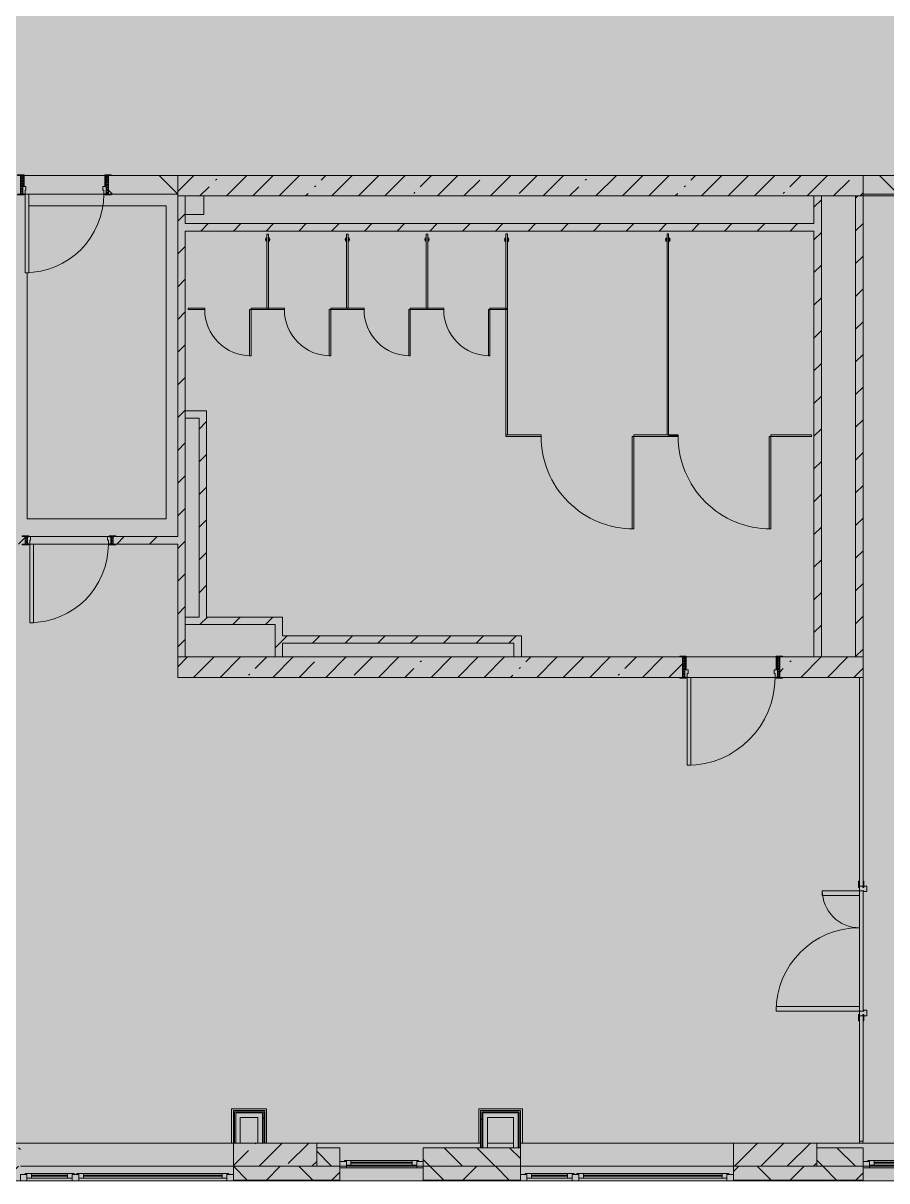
# Model space of a CAD drawing. Header units: millimetres. Extents: x 81632 to 272167, y -8553 to 29000.
# Drawn here: x 255221 to 264548, y -258 to 12246 of the extents above; entities that cross this region are included whole.
import ezdxf

# ---------------------------------------------------------------- set-up
doc = ezdxf.new("R2010")
doc.units = ezdxf.units.MM
for name, color, linetype, lineweight, true_color in [('A-DETL-1', 7, 'Continuous', 5, 0x737373), ('A-DOOR-4', 7, 'Continuous', 5, 0xb7b7b7), ('A-DOOR-5', 7, 'Continuous', 5, 0xe2e2e2), ('A-DOOR-6', 7, 'Continuous', 5, 0xaaaaaa), ('A-DOOR-8', 7, 'Continuous', 5, 0x737373), ('A-DOOR-FRAM-4', 7, 'Continuous', 5, 0xe2e2e2), ('A-DOOR-FRAM-5', 7, 'Continuous', 5, 0xb7b7b7), ('A-DOOR-FRAM-6', 7, 'Continuous', 5, 0xaaaaaa), ('A-FLOR-2', 7, 'Continuous', 5, 0xb7b7b7), ('A-GENM-1', 7, 'Continuous', 5, 0x737373), ('A-GENM-2', 7, 'Continuous', 5, 0xe2ddcd), ('A-GLAZ-2', 7, 'Continuous', 5, 0x737373), ('A-WALL-3', 7, 'Continuous', 5, 0x737373), ('A-WALL-4', 7, 'Continuous', 9, 0x737373), ('I-WALL-1', 7, 'Continuous', 5, 0xe7e7e7), ('I-WALL-4', 7, 'Continuous', 5, 0x737373), ('S-COLS-2', 7, 'Continuous', 5, 0x737373)]:
    doc.layers.add(name, color=color, linetype=linetype, lineweight=lineweight, true_color=true_color)
doc.layers.add('A-DETL-GENF-1', color=7, linetype='Continuous', lineweight=9, true_color=0xc0c0c0, transparency=0.4)
for name, color, linetype, lineweight in [('A-WALL-2', 7, 'Continuous', 5), ('I-WALL-3', 7, 'Continuous', 5), ('S-COLS-1', 7, 'Continuous', 5)]:
    doc.layers.add(name, color=color, linetype=linetype, lineweight=lineweight)
pattern_1 = [(45, (144961.33, 0), (-176.7767, 176.7767), [])]
pattern_2 = [(45, (144961.33, 0), (-285.1231, 285.1231), []), (45, (145246.45, 0), (-285.1231, 285.1231), [504.031, -100.806, 16.764, -84.042])]
pattern_3 = [(45, (144961.3, 0), (-530.33, 530.33), []), (135, (144961.3, 0), (-530.33, -530.33), [])]

# ---------------------------------------------------------------- blocks, each defined once
blk = doc.blocks.new('120_Окно_СКБ_1Ст - 120_Окно_СКБ_1Ст 900х2500_h_ с форточкой-22876038-2_6_3_птичка')
at = {"layer": 'A-GLAZ-2'}
for p, q in [((-450, -127), (-450, -57)), ((-450, -57), (-380, -57)), ((450, -57), (-450, -57)), ((-380, -57), (-380, -127)), ((380, -87), (-380, -87)), ((-380, -87), (-380, -127)), ((-330, -137), (-330, -87)), ((-330, -107), (330, -107)), ((330, -117), (-330, -117)), ((330, -137), (330, -87)), ((380, -127), (380, -57)), ((380, -57), (450, -57)), ((380, -127), (380, -87)), ((450, -57), (450, -127)), ((-380, -127), (-450, -127)), ((-450, -127), (-400, -127)), ((-380, -127), (-400, -127)), ((-400, -127), (-400, -137)), ((-400, -137), (400, -137)), ((400, -137), (-400, -137)), ((450, -127), (380, -127)), ((400, -127), (380, -127)), ((400, -127), (450, -127)), ((400, -137), (400, -127))]:
    blk.add_line(p, q, dxfattribs=at)
blk = doc.blocks.new('120_Окно_СКБ_2Ст_Фрамуга сверху - 120_Окно_СКБ_2Ст_2300х2500_h_ ДОО-22877051-2_6_3_птичка')
at = {"layer": 'A-GLAZ-2'}
for p, q in [((-1150, 13), (-1150, 83)), ((-1150, 83), (-1080, 83)), ((1150, 83), (-1150, 83)), ((-1080, 13), (-1150, 13)), ((-1150, 13), (-1100, 13)), ((-1080, 13), (-1100, 13)), ((-1100, 13), (-1100, 3)), ((-1100, 3), (540, 3)), ((540, 3), (-1100, 3)), ((-1080, 83), (-1080, 13)), ((-1080, 83), (1080, 83)), ((520, 53), (-1080, 53)), ((-1080, 53), (-1080, 13)), ((-1030, 3), (-1030, 53)), ((-1030, 33), (470, 33)), ((470, 23), (-1030, 23)), ((470, 3), (470, 53)), ((520, 13), (520, 83)), ((520, 83), (590, 83)), ((520, 13), (520, 53)), ((590, 13), (520, 13)), ((540, 13), (520, 13)), ((540, 13), (570, 13)), ((540, 13), (570, 13)), ((540, 3), (540, 13)), ((590, 13), (570, 13)), ((570, 13), (570, 3)), ((570, 3), (1100, 3)), ((1100, 3), (570, 3)), ((590, 83), (590, 13)), ((1080, 53), (590, 53)), ((590, 53), (590, 13)), ((640, 3), (640, 53)), ((640, 33), (1030, 33)), ((1030, 23), (640, 23)), ((1030, 3), (1030, 53)), ((1080, 13), (1080, 83)), ((1080, 83), (1150, 83)), ((1080, 13), (1080, 53)), ((1150, 13), (1080, 13)), ((1100, 13), (1080, 13)), ((1100, 13), (1150, 13)), ((1100, 3), (1100, 13)), ((1150, 83), (1150, 13))]:
    blk.add_line(p, q, dxfattribs=at)
blk = doc.blocks.new('120_Окно_СКБ_1Ст - 120_Окно_СКБ_1Ст 900х2500_h_ с форточкой-22876796-2_6_3_птичка')
at = {"layer": 'A-GLAZ-2'}
for p, q in [((-450, -127), (-450, -57)), ((-450, -57), (-380, -57)), ((450, -57), (-450, -57)), ((-380, -57), (-380, -127)), ((380, -87), (-380, -87)), ((-380, -87), (-380, -127)), ((-330, -137), (-330, -87)), ((-330, -107), (330, -107)), ((330, -117), (-330, -117)), ((330, -137), (330, -87)), ((380, -127), (380, -57)), ((380, -57), (450, -57)), ((380, -127), (380, -87)), ((450, -57), (450, -127)), ((-380, -127), (-450, -127)), ((-450, -127), (-400, -127)), ((-380, -127), (-400, -127)), ((-400, -127), (-400, -137)), ((-400, -137), (400, -137)), ((400, -137), (-400, -137)), ((450, -127), (380, -127)), ((400, -127), (380, -127)), ((400, -127), (450, -127)), ((400, -137), (400, -127))]:
    blk.add_line(p, q, dxfattribs=at)
blk = doc.blocks.new('110_Дверь_СКБ_1Ст_Внутренняя1 - Д-7а_л__950x2100h_Туалет-V76-2_6_3_птичка')
at = {"layer": 'A-DOOR-5'}
h = blk.add_hatch(color=256, dxfattribs=at)
h.paths.add_polyline_path([(487.5, 110), (487.5, 70), (477.5, 70), (477.5, 30), (512.5, 30), (512.5, 110)])
h.paths.add_polyline_path([(-462.5, 110), (-487.5, 110), (-487.5, 30), (-452.5, 30), (-452.5, 70), (-462.5, 70)])
at = {"layer": 'A-DOOR-6'}
h = blk.add_hatch(dxfattribs=at)
h.set_pattern_fill('FP_11', color=256, style=0, pattern_type=2)
h.set_pattern_definition([(135, (1776.41, 174.685), (-14.14214, -14.14214), []), (225, (1776.41, 174.685), (14.14214, -14.14214), [])])
h.paths.add_polyline_path([(537.5, 110), (512.5, 110), (512.5, -110), (537.5, -110)])
at = {"layer": 'A-DOOR-FRAM-4'}
for points in [[(447.5, 1060), (447.5, 110), (487.5, 110), (487.5, 1060)], [(-542.5, 118), (-542.5, 110), (-472.5, 110), (-472.5, 118)], [(-472.5, 30), (-487.5, 30), (-487.5, -110), (-472.5, -110)], [(567.5, 118), (497.5, 118), (497.5, 110), (567.5, 110)], [(512.5, 30), (497.5, 30), (497.5, -110), (512.5, -110)], [(-542.5, -110), (-542.5, -118), (-472.5, -118), (-472.5, -110)], [(567.5, -110), (497.5, -110), (497.5, -118), (567.5, -118)]]:
    blk.add_hatch(color=256, dxfattribs=at).paths.add_polyline_path(points)
at = {"layer": 'A-DOOR-FRAM-6'}
h = blk.add_hatch(dxfattribs=at)
h.set_pattern_fill('FP_12', color=256, style=0, pattern_type=2)
h.set_pattern_definition([(45, (-346.384, 174.685), (-14.1421, 14.1421), []), (135, (-346.384, 174.685), (-14.1421, -14.1421), [])])
h.paths.add_polyline_path([(-487.5, 110), (-512.5, 110), (-512.5, -110), (-487.5, -110)])
at = {"layer": 'A-DOOR-4'}
for p, q in [((487.5, 1060), (447.5, 1060)), ((447.5, 1060), (447.5, 110)), ((487.5, 110), (487.5, 1060)), ((447.5, 110), (487.5, 110))]:
    blk.add_line(p, q, dxfattribs=at)
blk.add_arc((487.5, 110), 950, 90, 180, dxfattribs=at)
at = {"layer": 'A-DOOR-FRAM-5'}
for p, q in [((-472.5, 118), (-542.5, 118)), ((-542.5, 118), (-542.5, 110)), ((-542.5, 110), (-472.5, 110)), ((-487.5, 110), (-512.5, 110)), ((-512.5, 110), (-512.5, -110)), ((-462.5, 110), (-487.5, 110)), ((-487.5, 110), (-487.5, 30)), ((-487.5, -110), (-487.5, 110)), ((-472.5, 110), (-487.5, 110)), ((-487.5, 110), (-487.5, 109)), ((-487.5, 109), (-472.5, 109)), ((-487.5, 30), (-452.5, 30)), ((-472.5, 30), (-487.5, 30)), ((-487.5, 30), (-487.5, -110)), ((-472.5, 110), (-472.5, 118)), ((-472.5, 109), (-472.5, 110)), ((-472.5, -110), (-472.5, 30)), ((-462.5, 70), (-462.5, 110)), ((-452.5, 70), (-462.5, 70)), ((-452.5, 30), (-452.5, 70)), ((487.5, 70), (477.5, 70)), ((477.5, 70), (477.5, 30)), ((477.5, 30), (512.5, 30)), ((487.5, 110), (487.5, 70)), ((512.5, 110), (487.5, 110)), ((567.5, 118), (497.5, 118)), ((497.5, 118), (497.5, 110)), ((512.5, 110), (497.5, 110)), ((497.5, 110), (497.5, 109)), ((497.5, 110), (567.5, 110)), ((497.5, 109), (512.5, 109)), ((512.5, 30), (497.5, 30)), ((497.5, 30), (497.5, -110)), ((512.5, 30), (512.5, 110)), ((537.5, 110), (512.5, 110)), ((512.5, 110), (512.5, -110)), ((512.5, 109), (512.5, 110)), ((512.5, -110), (512.5, 30)), ((537.5, -110), (537.5, 110)), ((567.5, 110), (567.5, 118)), ((-472.5, -110), (-542.5, -110)), ((-542.5, -110), (-542.5, -118)), ((-542.5, -118), (-472.5, -118)), ((-512.5, -110), (-487.5, -110)), ((-487.5, -110), (-472.5, -110)), ((-472.5, -118), (-472.5, -110)), ((497.5, -110), (512.5, -110)), ((567.5, -110), (497.5, -110)), ((497.5, -110), (497.5, -118)), ((497.5, -118), (567.5, -118)), ((512.5, -110), (537.5, -110)), ((567.5, -118), (567.5, -110))]:
    blk.add_line(p, q, dxfattribs=at)
blk = doc.blocks.new('110_Дверь_СКБ_1Ст_Внутренняя1 - Д-8 950x2100h_охрана-V34-2_6_3_птичка')
at = {"layer": 'A-DOOR-5'}
h = blk.add_hatch(color=256, dxfattribs=at)
h.paths.add_polyline_path([(437, 100), (437, 60), (427, 60), (427, 20), (462, 20), (462, 100)])
h.paths.add_polyline_path([(-413, 100), (-438, 100), (-438, 20), (-403, 20), (-403, 60), (-413, 60)])
at = {"layer": 'A-DOOR-6'}
h = blk.add_hatch(dxfattribs=at)
h.set_pattern_fill('FP_6', color=256, style=0, pattern_type=2)
h.set_pattern_definition([(135, (1826.41, 164.685), (-14.14214, -14.14214), []), (225, (1826.41, 164.685), (14.14214, -14.14214), [])])
h.paths.add_polyline_path([(487, 100), (462, 100), (462, -100), (487, -100)])
at = {"layer": 'A-DOOR-FRAM-4'}
for points in [[(397, 950), (397, 100), (437, 100), (437, 950)], [(-493, 108), (-493, 100), (-423, 100), (-423, 108)], [(-423, 20), (-438, 20), (-438, -100), (-423, -100)], [(502, 108), (447, 108), (447, 100), (517, 100), (517, 108)], [(462, 20), (447, 20), (447, -100), (462, -100)], [(-493, -100), (-493, -108), (-423, -108), (-423, -100)], [(517, -100), (447, -100), (447, -108), (517, -108)]]:
    blk.add_hatch(color=256, dxfattribs=at).paths.add_polyline_path(points)
at = {"layer": 'A-DOOR-FRAM-6'}
h = blk.add_hatch(dxfattribs=at)
h.set_pattern_fill('FP_7', color=256, style=0, pattern_type=2)
h.set_pattern_definition([(45, (-296.384, 164.685), (-14.1421, 14.1421), []), (135, (-296.384, 164.685), (-14.1421, -14.1421), [])])
h.paths.add_polyline_path([(-438, 100), (-463, 100), (-463, -100), (-438, -100)])
at = {"layer": 'A-DOOR-4'}
for p, q in [((437, 950), (397, 950)), ((397, 950), (397, 100)), ((437, 100), (437, 950)), ((397, 100), (437, 100))]:
    blk.add_line(p, q, dxfattribs=at)
blk.add_arc((437, 100), 850, 90, 180, dxfattribs=at)
at = {"layer": 'A-DOOR-FRAM-5'}
for p, q in [((-423, 108), (-493, 108)), ((-493, 108), (-493, 100)), ((-493, 100), (-423, 100)), ((-438, 100), (-463, 100)), ((-463, 100), (-463, -100)), ((-413, 100), (-438, 100)), ((-438, 100), (-438, 20)), ((-438, -100), (-438, 100)), ((-423, 100), (-438, 100)), ((-438, 100), (-438, 99)), ((-438, 99), (-423, 99)), ((-438, 20), (-403, 20)), ((-423, 20), (-438, 20)), ((-438, 20), (-438, -100)), ((-423, 100), (-423, 108)), ((-423, 99), (-423, 100)), ((-423, -100), (-423, 20)), ((-413, 60), (-413, 100)), ((-403, 60), (-413, 60)), ((-403, 20), (-403, 60)), ((437, 60), (427, 60)), ((427, 60), (427, 20)), ((427, 20), (462, 20)), ((437, 100), (437, 60)), ((462, 100), (437, 100)), ((517, 108), (447, 108)), ((447, 108), (447, 100)), ((462, 100), (447, 100)), ((447, 100), (447, 99)), ((447, 100), (517, 100)), ((447, 99), (462, 99)), ((462, 20), (447, 20)), ((447, 20), (447, -100)), ((462, 20), (462, 100)), ((487, 100), (462, 100)), ((462, 100), (462, -100)), ((462, 99), (462, 100)), ((462, -100), (462, 20)), ((487, -100), (487, 100)), ((517, 100), (517, 108)), ((-423, -100), (-493, -100)), ((-493, -100), (-493, -108)), ((-493, -108), (-423, -108)), ((-463, -100), (-438, -100)), ((-438, -100), (-423, -100)), ((-423, -108), (-423, -100)), ((447, -100), (462, -100)), ((517, -100), (447, -100)), ((447, -100), (447, -108)), ((447, -108), (517, -108)), ((462, -100), (487, -100)), ((517, -108), (517, -100))]:
    blk.add_line(p, q, dxfattribs=at)
blk = doc.blocks.new('110_Дверь_СКБ_1Ст_Внутренняя1 - Д-8 950x2100h_охрана-V79-2_6_3_птичка')
at = {"layer": 'A-DOOR-5'}
h = blk.add_hatch(color=256, dxfattribs=at)
h.paths.add_polyline_path([(437, 40), (437, 0), (427, 0), (427, -40), (462, -40), (462, 40)])
h.paths.add_polyline_path([(-413, 40), (-438, 40), (-438, -40), (-403, -40), (-403, 0), (-413, 0)])
at = {"layer": 'A-DOOR-6'}
h = blk.add_hatch(dxfattribs=at)
h.set_pattern_fill('FP_15', color=256, style=0, pattern_type=2)
h.set_pattern_definition([(135, (1826.41, 104.685), (-14.14214, -14.14214), []), (225, (1826.41, 104.685), (14.14214, -14.14214), [])])
h.paths.add_polyline_path([(487, 40), (462, 40), (462, -40), (487, -40)])
at = {"layer": 'A-DOOR-FRAM-4'}
for points in [[(397, 890), (397, 40), (437, 40), (437, 890)], [(-493, 48), (-493, 40), (-423, 40), (-423, 48)], [(517, 48), (447, 48), (447, 40), (517, 40)], [(-423, -40), (-493, -40), (-493, -48), (-423, -48)], [(447, -40), (447, -48), (517, -48), (517, -40)]]:
    blk.add_hatch(color=256, dxfattribs=at).paths.add_polyline_path(points)
at = {"layer": 'A-DOOR-FRAM-6'}
h = blk.add_hatch(dxfattribs=at)
h.set_pattern_fill('FP_16', color=256, style=0, pattern_type=2)
h.set_pattern_definition([(45, (-296.384, 104.685), (-14.1421, 14.1421), []), (135, (-296.384, 104.685), (-14.1421, -14.1421), [])])
h.paths.add_polyline_path([(-438, 40), (-463, 40), (-463, -40), (-438, -40)])
at = {"layer": 'A-DOOR-4'}
for p, q in [((437, 890), (397, 890)), ((397, 890), (397, 40)), ((437, 40), (437, 890)), ((397, 40), (437, 40))]:
    blk.add_line(p, q, dxfattribs=at)
blk.add_arc((437, 40), 850, 90, 180, dxfattribs=at)
at = {"layer": 'A-DOOR-FRAM-5'}
for p, q in [((-423, 48), (-493, 48)), ((-493, 48), (-493, 40)), ((-493, 40), (-423, 40)), ((-438, 40), (-463, 40)), ((-463, 40), (-463, -40)), ((-413, 40), (-438, 40)), ((-438, 40), (-438, -40)), ((-438, -40), (-438, 40)), ((-423, 40), (-438, 40)), ((-438, 40), (-438, 39)), ((-438, 39), (-423, 39)), ((-423, 40), (-423, 48)), ((-423, 39), (-423, 40)), ((-413, 0), (-413, 40)), ((-403, 0), (-413, 0)), ((-403, -40), (-403, 0)), ((437, 0), (427, 0)), ((427, 0), (427, -40)), ((437, 40), (437, 0)), ((462, 40), (437, 40)), ((517, 48), (447, 48)), ((447, 48), (447, 40)), ((462, 40), (447, 40)), ((447, 40), (447, 39)), ((447, 40), (517, 40)), ((447, 39), (462, 39)), ((462, -40), (462, 40)), ((487, 40), (462, 40)), ((462, 40), (462, -40)), ((462, 39), (462, 40)), ((487, -40), (487, 40)), ((517, 40), (517, 48)), ((-423, -40), (-493, -40)), ((-493, -40), (-493, -48)), ((-493, -48), (-423, -48)), ((-463, -40), (-438, -40)), ((-423, -39), (-438, -39)), ((-438, -39), (-438, -40)), ((-438, -40), (-403, -40)), ((-438, -40), (-423, -40)), ((-423, -40), (-423, -39)), ((-423, -48), (-423, -40)), ((427, -40), (462, -40)), ((462, -39), (447, -39)), ((447, -39), (447, -40)), ((447, -40), (462, -40)), ((517, -40), (447, -40)), ((447, -40), (447, -48)), ((447, -48), (517, -48)), ((462, -40), (462, -39)), ((462, -40), (487, -40)), ((517, -48), (517, -40))]:
    blk.add_line(p, q, dxfattribs=at)
blk = doc.blocks.new('131_Сантехническая перегородка_Дверь 5 - СД-1-V159-2_6_3_птичка')
at = {"layer": 'A-GENM-2'}
for points in [[(70, 8), (70, -8), (250, -8), (250, 8)], [(750, 8), (750, -8), (930, -8), (930, 8)]]:
    blk.add_hatch(color=256, dxfattribs=at).paths.add_polyline_path(points)
at = {"layer": 'A-DOOR-8'}
for p, q in [((266, 508), (250, 508)), ((250, 8), (250, 508)), ((266, 8), (266, 508)), ((266, 8), (250, 8))]:
    blk.add_line(p, q, dxfattribs=at)
blk.add_arc((250, 8), 500, 360, 90, dxfattribs=at)
at = {"layer": 'A-GENM-1'}
for p, q in [((250, 8), (70, 8)), ((70, 8), (70, -8)), ((250, -8), (250, 8)), ((930, 8), (750, 8)), ((750, 8), (750, -8)), ((930, -8), (930, 8)), ((70, -8), (250, -8)), ((750, -8), (930, -8))]:
    blk.add_line(p, q, dxfattribs=at)
blk = doc.blocks.new('131_Сантехническая перегородка 6 - СП-1-V157-2_6_3_птичка')
at = {"layer": 'A-GENM-2'}
blk.add_hatch(color=256, dxfattribs=at).paths.add_polyline_path([(800, 8), (0, 8), (0, -8), (800, -8)])
at = {"layer": 'A-GENM-1'}
for p, q in [((800, 8), (0, 8)), ((0, 8), (0, -8)), ((800, -8), (800, 8)), ((0, -8), (800, -8))]:
    blk.add_line(p, q, dxfattribs=at)
at = {"layer": 'A-GENM-1', "flags": 128}
for points in [[(71, 8), (71, 9), (71, 9), (70, 9), (70, 10), (70, 10), (69, 11), (69, 11), (68, 12), (68, 12), (67, 12), (67, 13), (66, 13), (66, 13), (65, 14), (65, 14), (64, 14), (64, 14), (63, 14), (62, 15), (62, 15), (61, 15), (61, 15), (60, 15), (59, 15), (59, 15), (58, 15), (58, 15), (57, 15), (56, 15), (56, 15), (55, 15), (55, 15), (54, 14), (54, 14), (53, 14), (52, 14), (52, 13), (51, 13), (51, 13), (50, 13), (50, 12), (49, 12), (49, 11), (48, 11), (48, 11), (48, 10), (47, 10), (47, 9), (46, 9), (46, 8), (46, 8)], [(46, -8), (46, -9), (47, -9), (47, -9), (47, -10), (48, -10), (48, -11), (49, -11), (49, -12), (50, -12), (50, -12), (51, -13), (51, -13), (52, -13), (52, -14), (53, -14), (53, -14), (54, -14), (54, -14), (55, -15), (56, -15), (56, -15), (57, -15), (57, -15), (58, -15), (59, -15), (59, -15), (60, -15), (60, -15), (61, -15), (62, -15), (62, -15), (63, -15), (63, -14), (64, -14), (64, -14), (65, -14), (66, -13), (66, -13), (67, -13), (67, -13), (68, -12), (68, -12), (69, -11), (69, -11), (69, -11), (70, -10), (70, -10), (71, -9), (71, -9), (71, -8), (71, -8)]]:
    blk.add_lwpolyline(points, dxfattribs=at)
at = {"layer": 'A-GENM-1'}
for radius, start, end in [(24.6, 19.9113, 160.0887), (17.6, 45, 135), (17.6, 45, 135), (15.1, 45, 135), (24.6, 199.9113, 340.0887), (17.6, 225, 315), (17.6, 225, 315), (15.1, 225, 315)]:
    blk.add_arc((59, 0), radius, start, end, dxfattribs=at)
blk = doc.blocks.new('131_Сантехническая перегородка 7 - СП-1-V156-2_6_3_птичка')
at = {"layer": 'A-GENM-2'}
blk.add_hatch(color=256, dxfattribs=at).paths.add_polyline_path([(2166, 8), (-4, 8), (-4, -8), (2166, -8)])
at = {"layer": 'A-GENM-1'}
for p, q in [((2166, 8), (-4, 8)), ((-4, 8), (-4, -8)), ((2166, -8), (2166, 8)), ((-4, -8), (2166, -8))]:
    blk.add_line(p, q, dxfattribs=at)
at = {"layer": 'A-GENM-1', "flags": 128}
for points in [[(71, 8), (71, 9), (71, 9), (70, 9), (70, 10), (70, 10), (69, 11), (69, 11), (68, 12), (68, 12), (67, 12), (67, 13), (66, 13), (66, 13), (65, 14), (65, 14), (64, 14), (64, 14), (63, 14), (62, 15), (62, 15), (61, 15), (61, 15), (60, 15), (59, 15), (59, 15), (58, 15), (58, 15), (57, 15), (56, 15), (56, 15), (55, 15), (55, 15), (54, 14), (54, 14), (53, 14), (52, 14), (52, 13), (51, 13), (51, 13), (50, 13), (50, 12), (49, 12), (49, 11), (48, 11), (48, 11), (48, 10), (47, 10), (47, 9), (46, 9), (46, 8), (46, 8)], [(46, -8), (46, -9), (47, -9), (47, -9), (47, -10), (48, -10), (48, -11), (49, -11), (49, -12), (50, -12), (50, -12), (51, -13), (51, -13), (52, -13), (52, -14), (53, -14), (53, -14), (54, -14), (54, -14), (55, -15), (56, -15), (56, -15), (57, -15), (57, -15), (58, -15), (59, -15), (59, -15), (60, -15), (60, -15), (61, -15), (62, -15), (62, -15), (63, -15), (63, -14), (64, -14), (64, -14), (65, -14), (66, -13), (66, -13), (67, -13), (67, -13), (68, -12), (68, -12), (69, -11), (69, -11), (69, -11), (70, -10), (70, -10), (71, -9), (71, -9), (71, -8), (71, -8)]]:
    blk.add_lwpolyline(points, dxfattribs=at)
at = {"layer": 'A-GENM-1'}
for radius, start, end in [(24.6, 19.9113, 160.0887), (17.6, 45, 135), (17.6, 45, 135), (15.1, 45, 135), (24.6, 199.9113, 340.0887), (17.6, 225, 315), (17.6, 225, 315), (15.1, 225, 315)]:
    blk.add_arc((59, 0), radius, start, end, dxfattribs=at)
blk = doc.blocks.new('131_Сантехническая перегородка_Дверь МГН - СД-1-V158-2_6_3_птичка')
at = {"layer": 'A-GENM-2'}
for points in [[(-370, 8), (-370, -8), (10, -8), (10, 8)], [(1010, 8), (1010, -8), (1390, -8), (1390, 8)]]:
    blk.add_hatch(color=256, dxfattribs=at).paths.add_polyline_path(points)
at = {"layer": 'A-DOOR-8'}
for p, q in [((10, 1008), (26, 1008)), ((10, 8), (10, 1008)), ((26, 8), (26, 1008)), ((10, 8), (26, 8))]:
    blk.add_line(p, q, dxfattribs=at)
blk.add_arc((10, 8), 1000, 360, 90, dxfattribs=at)
at = {"layer": 'A-GENM-1'}
for p, q in [((10, 8), (-370, 8)), ((-370, 8), (-370, -8)), ((10, -8), (10, 8)), ((1390, 8), (1010, 8)), ((1010, 8), (1010, -8)), ((1390, -8), (1390, 8)), ((-370, -8), (10, -8)), ((1010, -8), (1390, -8))]:
    blk.add_line(p, q, dxfattribs=at)
blk = doc.blocks.new('131_Сантехническая перегородка_Дверь МГН 2 - СД-1-V160-2_6_3_птичка')
at = {"layer": 'A-GENM-2'}
for points in [[(-430, 8), (-430, -8), (10, -8), (10, 8)], [(1010, 8), (1010, -8), (1110, -8), (1110, 8)]]:
    blk.add_hatch(color=256, dxfattribs=at).paths.add_polyline_path(points)
at = {"layer": 'A-DOOR-8'}
for p, q in [((10, 1008), (26, 1008)), ((10, 8), (10, 1008)), ((26, 8), (26, 1008)), ((10, 8), (26, 8))]:
    blk.add_line(p, q, dxfattribs=at)
blk.add_arc((10, 8), 1000, 360, 90, dxfattribs=at)
at = {"layer": 'A-GENM-1'}
for p, q in [((10, 8), (-430, 8)), ((-430, 8), (-430, -8)), ((10, -8), (10, 8)), ((1110, 8), (1010, 8)), ((1010, 8), (1010, -8)), ((1110, -8), (1110, 8)), ((-430, -8), (10, -8)), ((1010, -8), (1110, -8))]:
    blk.add_line(p, q, dxfattribs=at)
blk = doc.blocks.new('110_Дверь_СКБ_2Ст - Д-5_п__в составе перегородки _не входит в спец__-32680317-2_6_3_птичка')
at = {"layer": 'A-DOOR-5'}
h = blk.add_hatch(color=256, dxfattribs=at)
h.paths.add_polyline_path([(712, -20), (712, 60), (652, 60), (652, 30), (662, 30), (662, -20)])
h.paths.add_polyline_path([(-628, 60), (-688, 60), (-688, -20), (-638, -20), (-638, 30), (-628, 30)])
for points in [[(-588, -420), (-588, -20), (-638, -20), (-638, -420)], [(662, -20), (612, -20), (612, -920), (662, -920)]]:
    blk.add_hatch(color=256, dxfattribs=at).paths.add_polyline_path(points)
at = {"layer": 'A-DOOR-FRAM-4'}
for points in [[(-672, 28), (-742, 28), (-742, 20), (-672, 20)], [(768, 28), (698, 28), (698, 20), (768, 20)], [(-672, -20), (-742, -20), (-742, -28), (-672, -28)], [(768, -20), (698, -20), (698, -28), (768, -28)]]:
    blk.add_hatch(color=256, dxfattribs=at).paths.add_polyline_path(points)
at = {"layer": 'A-DOOR-4'}
for p, q in [((-638, -20), (-588, -20)), ((-638, -420), (-638, -20)), ((-588, -20), (-588, -420)), ((612, -20), (662, -20)), ((612, -920), (612, -20)), ((662, -20), (662, -920)), ((-588, -420), (-638, -420)), ((662, -920), (612, -920))]:
    blk.add_line(p, q, dxfattribs=at)
for centre, radius, start, end in [((-638, -20), 400, 270, 0), ((662, -20), 900, 180, 270)]:
    blk.add_arc(centre, radius, start, end, dxfattribs=at)
at = {"layer": 'A-DOOR-FRAM-5'}
for p, q in [((-742, 28), (-672, 28)), ((-742, 20), (-742, 28)), ((-672, 20), (-742, 20)), ((-688, 60), (-628, 60)), ((-688, -20), (-688, 60)), ((-688, 20), (-672, 20)), ((-688, 19), (-688, 20)), ((-672, 19), (-688, 19)), ((-672, 28), (-672, 20)), ((-672, 20), (-672, 19)), ((-638, 30), (-638, -20)), ((-628, 30), (-638, 30)), ((-628, 60), (-628, 30)), ((652, 60), (712, 60)), ((652, 30), (652, 60)), ((662, 30), (652, 30)), ((662, -20), (662, 30)), ((698, 20), (698, 28)), ((698, 28), (768, 28)), ((698, 19), (698, 20)), ((698, 20), (712, 20)), ((768, 20), (698, 20)), ((712, 19), (698, 19)), ((712, 60), (712, -20)), ((712, 20), (712, 19)), ((768, 28), (768, 20)), ((-742, -20), (-672, -20)), ((-742, -28), (-742, -20)), ((-672, -28), (-742, -28)), ((-638, -20), (-688, -20)), ((-672, -20), (-672, -28)), ((712, -20), (662, -20)), ((698, -28), (698, -20)), ((698, -20), (768, -20)), ((768, -28), (698, -28)), ((768, -20), (768, -28))]:
    blk.add_line(p, q, dxfattribs=at)

msp = doc.modelspace()

# ---------------------------------------------------------------- hatches: boundary and pattern name
at = {"layer": 'A-DETL-GENF-1'}
msp.add_hatch(color=256, dxfattribs=at).paths.add_polyline_path([(265654.7, -258), (270199.3, -258), (270199.3, 21558), (238269.3, 21558), (238269.3, 27348), (229821.3, 27348), (229821.3, 5750), (234163.3, 5750), (234163.3, -258), (264754.3, -258)])
at = {"layer": 'A-WALL-2'}
h = msp.add_hatch(dxfattribs=at)
h.set_pattern_fill('FP_75', color=256, style=0, pattern_type=2)
h.set_pattern_definition([(135, (144961.33, 0), (-176.7767, -176.7767), [])])
h.paths.add_polyline_path([(267791.3, -100), (267791.3, 100), (266991.3, 100), (266991.3, -100), (267455.6, -100)])
h.paths.add_polyline_path([(254849.2, -100), (255191.3, -100), (255191.3, 100), (253891.3, 100), (253891.3, -100), (254398.9, -100)])
h.paths.add_polyline_path([(259541.3, -100), (260591.3, -100), (260591.3, 100), (259541.3, 100)])
h.paths.add_polyline_path([(263853.8, -100), (264291.3, -100), (264291.3, 100), (263791.3, 100), (263791.3, -100)])
h.paths.add_polyline_path([(258391.3, -100), (258641.3, -100), (258641.3, 100), (258391.3, 100)])
h.paths.add_polyline_path([(243143.2, -100), (243991.3, -100), (243991.3, 100), (240641.3, 100), (240641.3, -100), (242242.7, -100)])
h.paths.add_polyline_path([(249791.3, -100), (249791.3, 100), (248741.3, 100), (248741.3, -100)])
h.paths.add_polyline_path([(245791.3, -100), (246691.3, -100), (246691.3, 100), (245791.3, 100)])
h.paths.add_polyline_path([(247645.5, -100), (247841.3, -100), (247841.3, 100), (247591.3, 100), (247591.3, -100)])
h.paths.add_polyline_path([(239741.3, -100), (239741.3, 100), (239491.3, 100), (239491.3, -100), (239541.3, -100)])
h.paths.add_polyline_path([(237691.3, -100), (237691.3, 100), (236891.3, 100), (236891.3, -100), (237290.2, -100)])
h = msp.add_hatch(dxfattribs=at)
h.set_pattern_fill('FP_65', color=256, style=0, pattern_type=2)
h.set_pattern_definition([(45, (144961.33, 0), (-353.5534, 353.5534), []), (135, (144961.33, 0), (-353.5534, -353.5534), [])])
h.paths.add_polyline_path([(265191.3, -250), (266091.3, -250), (266091.3, -100), (265191.3, -100)])
h.paths.add_polyline_path([(266991.3, -250), (267791.3, -250), (267791.3, -100), (266991.3, -100)])
h.paths.add_polyline_path([(269256.6, -250), (270041.3, -250), (270041.3, -100), (268691.3, -100), (268691.3, -250)])
h.paths.add_polyline_path([(260251.9, -250), (260591.3, -250), (260591.3, -100), (259541.3, -100), (259541.3, -250)])
h.paths.add_polyline_path([(262891.3, -250), (264291.3, -250), (264291.3, -100), (262891.3, -100)])
h.paths.add_polyline_path([(254849.2, -250), (255191.3, -250), (255191.3, -100), (253891.3, -100), (253891.3, -250), (253948.7, -250)])
h.paths.add_polyline_path([(257491.3, -250), (258641.3, -250), (258641.3, -100), (257491.3, -100), (257491.3, -151.3)])
h.paths.add_polyline_path([(252091.3, -250), (252991.3, -250), (252991.3, -100), (252091.3, -100)])
h.paths.add_polyline_path([(243143.2, -250), (244891.3, -250), (244891.3, -100), (240641.3, -100), (240641.3, -250), (242242.7, -250)])
h.paths.add_polyline_path([(238591.3, -250), (239741.3, -250), (239741.3, -100), (238591.3, -100)])
h.paths.add_polyline_path([(249791.3, -250), (249791.3, -100), (248741.3, -100), (248741.3, -250)])
h.paths.add_polyline_path([(247841.3, -250), (247841.3, -100), (245791.3, -100), (245791.3, -250), (247645.5, -250)])
h.paths.add_polyline_path([(237691.3, -250), (237691.3, -100), (236891.3, -100), (236891.3, -250)])
h.paths.add_polyline_path([(235939.5, -250), (235991.3, -250), (235991.3, -100), (234171.3, -100), (234171.3, -250)])
at = {"layer": 'I-WALL-1'}
for points in [[(257566.3, 150), (257566.3, 475), (257516.3, 475), (257516.3, 150), (257550.6, 150)], [(257756.3, 425), (257806.3, 425), (257806.3, 475), (257566.3, 475), (257566.3, 425)], [(257806.3, 150), (257806.3, 425), (257756.3, 425), (257756.3, 150)], [(260186.3, 100), (260236.3, 100), (260236.3, 475), (260186.3, 475), (260186.3, 405)], [(260516.3, 425), (260566.3, 425), (260566.3, 475), (260236.3, 475), (260236.3, 425), (260251.9, 425)], [(260566.3, 100), (260566.3, 425), (260516.3, 425), (260516.3, 100)]]:
    msp.add_hatch(color=256, dxfattribs=at).paths.add_polyline_path(points)
at = {"layer": 'I-WALL-3'}
h = msp.add_hatch(dxfattribs=at)
h.set_pattern_fill('FP_76', color=256, style=0, pattern_type=2)
h.set_pattern_definition([(135, (144961.33, 0), (-353.5534, -353.5534), [])])
h.paths.add_polyline_path([(264291.3, 10400), (266171.3, 10400), (266171.3, 10600), (264291.3, 10600), (264291.3, 10419.3)])
h.paths.add_polyline_path([(252311.3, 10400), (252666.3, 10400), (252666.3, 10600), (252311.3, 10600), (252311.3, 10419.3)])
h.paths.add_polyline_path([(255091.3, 10400), (255191.3, 10400), (255191.3, 10600), (254066.3, 10600), (254066.3, 10400), (255011.3, 10400)])
h.paths.add_polyline_path([(256650.1, 10400), (256891.3, 10400), (256891.3, 10600), (256141.3, 10600), (256141.3, 10400), (256171.3, 10400)])
h = msp.add_hatch(dxfattribs=at)
h.set_pattern_fill('FP_73', color=256, style=0, pattern_type=2)
h.set_pattern_definition(pattern_2)
h.paths.add_polyline_path([(262953.3, 10380), (264291.3, 10380), (264291.3, 10600), (256891.3, 10600), (256891.3, 10380), (261152.4, 10380)])
h = msp.add_hatch(dxfattribs=at)
h.set_pattern_fill('FP_77', color=256, style=0, pattern_type=2)
h.set_pattern_definition(pattern_1)
h.paths.add_polyline_path([(256971.3, 5400), (256971.3, 10380), (256891.3, 10380), (256891.3, 5400)])
h = msp.add_hatch(dxfattribs=at)
h.set_pattern_fill('FP_77', color=256, style=0, pattern_type=2)
h.set_pattern_definition(pattern_1)
h.paths.add_polyline_path([(263761.3, 5400), (263841.3, 5400), (263841.3, 10380), (263761.3, 10380), (263761.3, 5968.5)])
h = msp.add_hatch(dxfattribs=at)
h.set_pattern_fill('FP_77', color=256, style=0, pattern_type=2)
h.set_pattern_definition(pattern_1)
h.paths.add_polyline_path([(264291.3, 5400), (264291.3, 10380), (264211.3, 10380), (264211.3, 5400)])
h = msp.add_hatch(dxfattribs=at)
h.set_pattern_fill('FP_77', color=256, style=0, pattern_type=2)
h.set_pattern_definition(pattern_1)
h.paths.add_polyline_path([(259351.5, 10000), (263761.3, 10000), (263761.3, 10080), (256971.3, 10080), (256971.3, 10000), (257550.6, 10000)])
h = msp.add_hatch(dxfattribs=at)
h.set_pattern_fill('FP_77', color=256, style=0, pattern_type=2)
h.set_pattern_definition(pattern_1)
h.paths.add_polyline_path([(257201.3, 5830), (257201.3, 7980), (257121.3, 7980), (257121.3, 5830)])
h = msp.add_hatch(dxfattribs=at)
h.set_pattern_fill('FP_77', color=256, style=0, pattern_type=2)
h.set_pattern_definition(pattern_1)
h.paths.add_polyline_path([(255211.3, 6620), (255241.3, 6620), (255241.3, 6700), (254711.3, 6700), (254711.3, 6620)])
h.paths.add_polyline_path([(256191.3, 6620), (256891.3, 6620), (256891.3, 6700), (256191.3, 6700)])
h = msp.add_hatch(dxfattribs=at)
h.set_pattern_fill('FP_77', color=256, style=0, pattern_type=2)
h.set_pattern_definition(pattern_1)
h.paths.add_polyline_path([(257941.3, 5750), (257941.3, 5830), (256971.3, 5830), (256971.3, 5750)])
h = msp.add_hatch(dxfattribs=at)
h.set_pattern_fill('FP_77', color=256, style=0, pattern_type=2)
h.set_pattern_definition(pattern_1)
h.paths.add_polyline_path([(257941.3, 5400), (258021.3, 5400), (258021.3, 5830), (257941.3, 5830), (257941.3, 5750)])
h = msp.add_hatch(dxfattribs=at)
h.set_pattern_fill('FP_77', color=256, style=0, pattern_type=2)
h.set_pattern_definition(pattern_1)
h.paths.add_polyline_path([(260521.3, 5550), (260521.3, 5630), (258021.3, 5630), (258021.3, 5550), (259351.5, 5550)])
h = msp.add_hatch(dxfattribs=at)
h.set_pattern_fill('FP_77', color=256, style=0, pattern_type=2)
h.set_pattern_definition(pattern_1)
h.paths.add_polyline_path([(260601.3, 5400), (260601.3, 5630), (260521.3, 5630), (260521.3, 5400)])
h = msp.add_hatch(dxfattribs=at)
h.set_pattern_fill('FP_73', color=256, style=0, pattern_type=2)
h.set_pattern_definition(pattern_2)
h.paths.add_polyline_path([(264291.3, 5180), (264291.3, 5400), (263391.3, 5400), (263391.3, 5180), (264251.3, 5180)])
h.paths.add_polyline_path([(256891.3, 5180), (262341.3, 5180), (262341.3, 5400), (256891.3, 5400)])
h = msp.add_hatch(dxfattribs=at)
h.set_pattern_fill('FP_159', color=256, style=0, pattern_type=2)
h.set_pattern_definition(pattern_3)
h.paths.add_polyline_path([(257806.3, 150), (257818.8, 150), (257818.8, 475), (257806.3, 475), (257806.3, 405)])
h = msp.add_hatch(dxfattribs=at)
h.set_pattern_fill('FP_159', color=256, style=0, pattern_type=2)
h.set_pattern_definition(pattern_3)
h.paths.add_polyline_path([(257831.3, 150), (257831.3, 487.5), (257818.8, 487.5), (257818.8, 150)])
h = msp.add_hatch(dxfattribs=at)
h.set_pattern_fill('FP_159', color=256, style=0, pattern_type=2)
h.set_pattern_definition(pattern_3)
h.paths.add_polyline_path([(260161.3, 100), (260173.8, 100), (260173.8, 500), (260161.3, 500), (260161.3, 405)])
h = msp.add_hatch(dxfattribs=at)
h.set_pattern_fill('FP_159', color=256, style=0, pattern_type=2)
h.set_pattern_definition(pattern_3)
h.paths.add_polyline_path([(260173.8, 100), (260186.3, 100), (260186.3, 487.5), (260173.8, 487.5), (260173.8, 405)])
at = {"layer": 'S-COLS-1'}
h = msp.add_hatch(dxfattribs=at)
h.set_pattern_fill('FP_73', color=256, style=0, pattern_type=2)
h.set_pattern_definition(pattern_2)
h.paths.add_polyline_path([(258391.3, -100), (258391.3, 150), (257491.3, 150), (257491.3, -100), (257550.6, -100)])
h = msp.add_hatch(dxfattribs=at)
h.set_pattern_fill('FP_73', color=256, style=0, pattern_type=2)
h.set_pattern_definition(pattern_2)
h.paths.add_polyline_path([(263791.3, -100), (263791.3, 150), (262891.3, 150), (262891.3, -100), (262953.3, -100)])

# ---------------------------------------------------------------- linework, layer by layer
at = {"layer": 'A-DETL-1'}
for p, q in [((256764.8, 10273.7), (255281.3, 10273.7)), ((256764.8, 6893.7), (256764.8, 10273.7)), ((255264.8, 9550), (255264.8, 6893.7)), ((255264.8, 6893.7), (256764.8, 6893.7))]:
    msp.add_line(p, q, dxfattribs=at)
at = {"layer": 'A-FLOR-2'}
for p, q in [((257171.3, 10380), (257171.3, 10180)), ((266171.3, 10380), (264291.3, 10380)), ((257171.3, 10180), (256971.3, 10180)), ((257470.3, 150), (257470.3, 521)), ((257470.3, 521), (257850.3, 521)), ((257850.3, 521), (257850.3, 150)), ((260141.3, 150), (260141.3, 520)), ((260141.3, 520), (260612.3, 520)), ((260612.3, 520), (260612.3, 150)), ((264251.3, 150), (264251.3, 170)), ((264290.3, 170), (264290.3, 150))]:
    msp.add_line(p, q, dxfattribs=at)
at = {"layer": 'A-WALL-3'}
for p, q in [((258641.3, 100), (258391.3, 100)), ((258391.3, 100), (258391.3, -100)), ((258641.3, -258), (258641.3, 100)), ((260516.3, 100), (259541.3, 100)), ((259541.3, 100), (259541.3, -258)), ((260591.3, -258), (260591.3, 100)), ((264291.3, 100), (263791.3, 100)), ((263791.3, 100), (263791.3, -100)), ((264291.3, -258), (264291.3, 100)), ((257491.3, -100), (257491.3, -258)), ((257491.3, -100), (258391.3, -100)), ((258641.3, -100), (259541.3, -100)), ((262891.3, -100), (262891.3, -258)), ((262891.3, -100), (263791.3, -100)), ((264291.3, -258), (252091.3, -258)), ((264291.3, -258), (270199.3, -258))]:
    msp.add_line(p, q, dxfattribs=at)
at = {"layer": 'A-WALL-4'}
for p, q in [((256891.3, 10400), (256891.3, 10600)), ((264291.3, 10600), (264291.3, 10400)), ((256971.3, 10380), (256891.3, 10380)), ((264291.3, 10380), (264211.3, 10380)), ((256891.3, 5400), (256971.3, 5400)), ((263761.3, 5400), (263841.3, 5400)), ((264291.3, 5400), (264211.3, 5400)), ((264291.3, 5180), (264251.3, 5180)), ((257503.8, 487.5), (257503.8, 150)), ((257818.8, 487.5), (257503.8, 487.5)), ((257516.3, 475), (257516.3, 150)), ((257806.3, 475), (257516.3, 475)), ((257806.3, 150), (257806.3, 475)), ((257818.8, 150), (257818.8, 487.5)), ((260173.8, 487.5), (260173.8, 100)), ((260578.8, 487.5), (260173.8, 487.5)), ((260186.3, 475), (260186.3, 100)), ((260566.3, 475), (260186.3, 475)), ((260566.3, 100), (260566.3, 475)), ((260578.8, 100), (260578.8, 487.5)), ((258391.3, -100), (258641.3, -100)), ((258641.3, -100), (258391.3, -100)), ((259541.3, -100), (260591.3, -100)), ((260591.3, -100), (259541.3, -100)), ((263791.3, -100), (264291.3, -100)), ((264291.3, -100), (263791.3, -100)), ((257491.3, -250), (258641.3, -250)), ((259541.3, -250), (260591.3, -250)), ((262891.3, -250), (264291.3, -250)), ((257491.3, -253), (258641.3, -253)), ((259541.3, -253), (260591.3, -253)), ((262891.3, -253), (264291.3, -253))]:
    msp.add_line(p, q, dxfattribs=at)
at = {"layer": 'I-WALL-4'}
for p, q in [((255231.3, 10600), (256101.3, 10600)), ((266171.3, 10600), (256171.3, 10600)), ((256091.3, 10400), (255281.3, 10400)), ((256171.3, 10400), (256891.3, 10400)), ((256891.3, 10400), (256891.3, 6700)), ((256971.3, 10080), (256971.3, 10380)), ((256971.3, 10380), (264211.3, 10380)), ((263761.3, 10380), (263761.3, 10080)), ((263841.3, 5400), (263841.3, 10380)), ((264211.3, 10380), (264211.3, 5400)), ((264291.3, 10400), (266171.3, 10400)), ((264291.3, 5400), (264291.3, 10400)), ((263761.3, 10080), (256971.3, 10080)), ((256971.3, 5400), (256971.3, 10000)), ((256971.3, 10000), (263761.3, 10000)), ((263761.3, 10000), (263761.3, 5400)), ((257201.3, 8060), (256971.3, 8060)), ((257201.3, 5830), (257201.3, 8060)), ((256971.3, 7980), (257121.3, 7980)), ((257121.3, 7980), (257121.3, 5830)), ((255301.3, 6700), (256131.3, 6700)), ((256891.3, 6700), (256221.3, 6700)), ((256141.3, 6620), (255331.3, 6620)), ((256221.3, 6620), (256891.3, 6620)), ((256891.3, 6620), (256891.3, 5180)), ((257121.3, 5830), (256971.3, 5830)), ((258021.3, 5830), (257201.3, 5830)), ((258021.3, 5630), (258021.3, 5830)), ((256971.3, 5750), (257941.3, 5750)), ((257941.3, 5750), (257941.3, 5400)), ((260601.3, 5630), (258021.3, 5630)), ((260601.3, 5400), (260601.3, 5630)), ((258021.3, 5550), (260521.3, 5550)), ((258021.3, 5400), (258021.3, 5550)), ((260521.3, 5550), (260521.3, 5400)), ((262311.3, 5400), (256971.3, 5400)), ((262381.3, 5400), (263351.3, 5400)), ((263761.3, 5400), (263421.3, 5400)), ((264211.3, 5400), (263841.3, 5400)), ((264291.3, 2980), (264291.3, 5400)), ((256891.3, 5180), (262311.3, 5180)), ((263341.3, 5180), (262431.3, 5180)), ((263421.3, 5180), (264251.3, 5180)), ((264251.3, 5180), (264251.3, 2980)), ((264251.3, 1625), (264251.3, 2825)), ((264291.3, 2875), (264291.3, 1575)), ((264251.3, 1470), (264251.3, 170)), ((264291.3, 170), (264291.3, 1470)), ((257491.3, 500), (257491.3, 150)), ((257831.3, 500), (257491.3, 500)), ((257566.3, 150), (257566.3, 425)), ((257566.3, 425), (257756.3, 425)), ((257756.3, 425), (257756.3, 150)), ((257831.3, 150), (257831.3, 500)), ((260161.3, 500), (260161.3, 100)), ((260591.3, 500), (260161.3, 500)), ((260236.3, 100), (260236.3, 425)), ((260236.3, 425), (260516.3, 425)), ((260516.3, 425), (260516.3, 100)), ((260591.3, 100), (260591.3, 500)), ((254711.3, 150), (257491.3, 150)), ((257491.3, 150), (257566.3, 150)), ((257756.3, 150), (257831.3, 150)), ((258391.3, 150), (260161.3, 150)), ((260236.3, 150), (260516.3, 150)), ((260591.3, 150), (262891.3, 150)), ((263791.3, 150), (265191.3, 150)), ((264251.3, 170), (264291.3, 170)), ((260516.3, 100), (260591.3, 100)), ((257491.3, -100), (255191.3, -100)), ((262891.3, -100), (260591.3, -100)), ((265191.3, -100), (264291.3, -100))]:
    msp.add_line(p, q, dxfattribs=at)
at = {"layer": 'S-COLS-2'}
for p, q in [((258391.3, 150), (257491.3, 150)), ((257491.3, 150), (257491.3, -100)), ((258391.3, 100), (258391.3, 150)), ((263791.3, 150), (262891.3, 150)), ((262891.3, 150), (262891.3, -100)), ((263791.3, 100), (263791.3, 150)), ((258391.3, -100), (258391.3, 100)), ((263791.3, -100), (263791.3, 100)), ((257491.3, -100), (258391.3, -100)), ((262891.3, -100), (263791.3, -100))]:
    msp.add_line(p, q, dxfattribs=at)

# ---------------------------------------------------------------- block references
at = {"layer": 'A-DOOR-4'}
for name, p, rotation in [('110_Дверь_СКБ_1Ст_Внутренняя1 - Д-8 950x2100h_охрана-V34-2_6_3_птичка', (255678.8, 10500), 180), ('110_Дверь_СКБ_1Ст_Внутренняя1 - Д-8 950x2100h_охрана-V79-2_6_3_птичка', (255728.8, 6660), 180), ('110_Дверь_СКБ_1Ст_Внутренняя1 - Д-7а_л__950x2100h_Туалет-V76-2_6_3_птичка', (262878.8, 5290), 180), ('110_Дверь_СКБ_2Ст - Д-5_п__в составе перегородки _не входит в спец__-32680317-2_6_3_птичка', (264271.3, 2237.5), 270)]:
    msp.add_blockref(name, p, dxfattribs=dict(at, rotation=rotation))
at = {"layer": 'A-GENM-1'}
for name, p, rotation in [('131_Сантехническая перегородка 6 - СП-1-V157-2_6_3_птичка', (257862.3, 9968), 270.0000000000007), ('131_Сантехническая перегородка 6 - СП-1-V157-2_6_3_птичка', (258722.3, 9968), 270.0000000000007), ('131_Сантехническая перегородка 6 - СП-1-V157-2_6_3_птичка', (259582.3, 9968), 270.0000000000007), ('131_Сантехническая перегородка 7 - СП-1-V156-2_6_3_птичка', (260442.3, 9964.9), 269.9999999999999), ('131_Сантехническая перегородка 7 - СП-1-V156-2_6_3_птичка', (262182.8, 9964.9), 269.9999999999999), ('131_Сантехническая перегородка_Дверь 5 - СД-1-V159-2_6_3_птичка', (257932.3, 9160), 180), ('131_Сантехническая перегородка_Дверь 5 - СД-1-V159-2_6_3_птичка', (258792.3, 9160), 180), ('131_Сантехническая перегородка_Дверь 5 - СД-1-V159-2_6_3_птичка', (259652.3, 9160), 180), ('131_Сантехническая перегородка_Дверь 5 - СД-1-V159-2_6_3_птичка', (260512.3, 9160), 180), ('131_Сантехническая перегородка_Дверь МГН - СД-1-V158-2_6_3_птичка', (261824.3, 7791), 180), ('131_Сантехническая перегородка_Дверь МГН 2 - СД-1-V160-2_6_3_птичка', (263304.3, 7791), 180)]:
    msp.add_blockref(name, p, dxfattribs=dict(at, rotation=rotation))
at = {"layer": 'A-GLAZ-2', "rotation": 180}
for name, p in [('120_Окно_СКБ_1Ст - 120_Окно_СКБ_1Ст 900х2500_h_ с форточкой-22876796-2_6_3_птичка', (259091.3, -175)), ('120_Окно_СКБ_1Ст - 120_Окно_СКБ_1Ст 900х2500_h_ с форточкой-22876038-2_6_3_птичка', (264741.3, -175)), ('120_Окно_СКБ_2Ст_Фрамуга сверху - 120_Окно_СКБ_2Ст_2300х2500_h_ ДОО-22877051-2_6_3_птичка', (256341.3, -175)), ('120_Окно_СКБ_2Ст_Фрамуга сверху - 120_Окно_СКБ_2Ст_2300х2500_h_ ДОО-22877051-2_6_3_птичка', (261741.3, -175))]:
    msp.add_blockref(name, p, dxfattribs=at)

doc.saveas('drawing.dxf')
